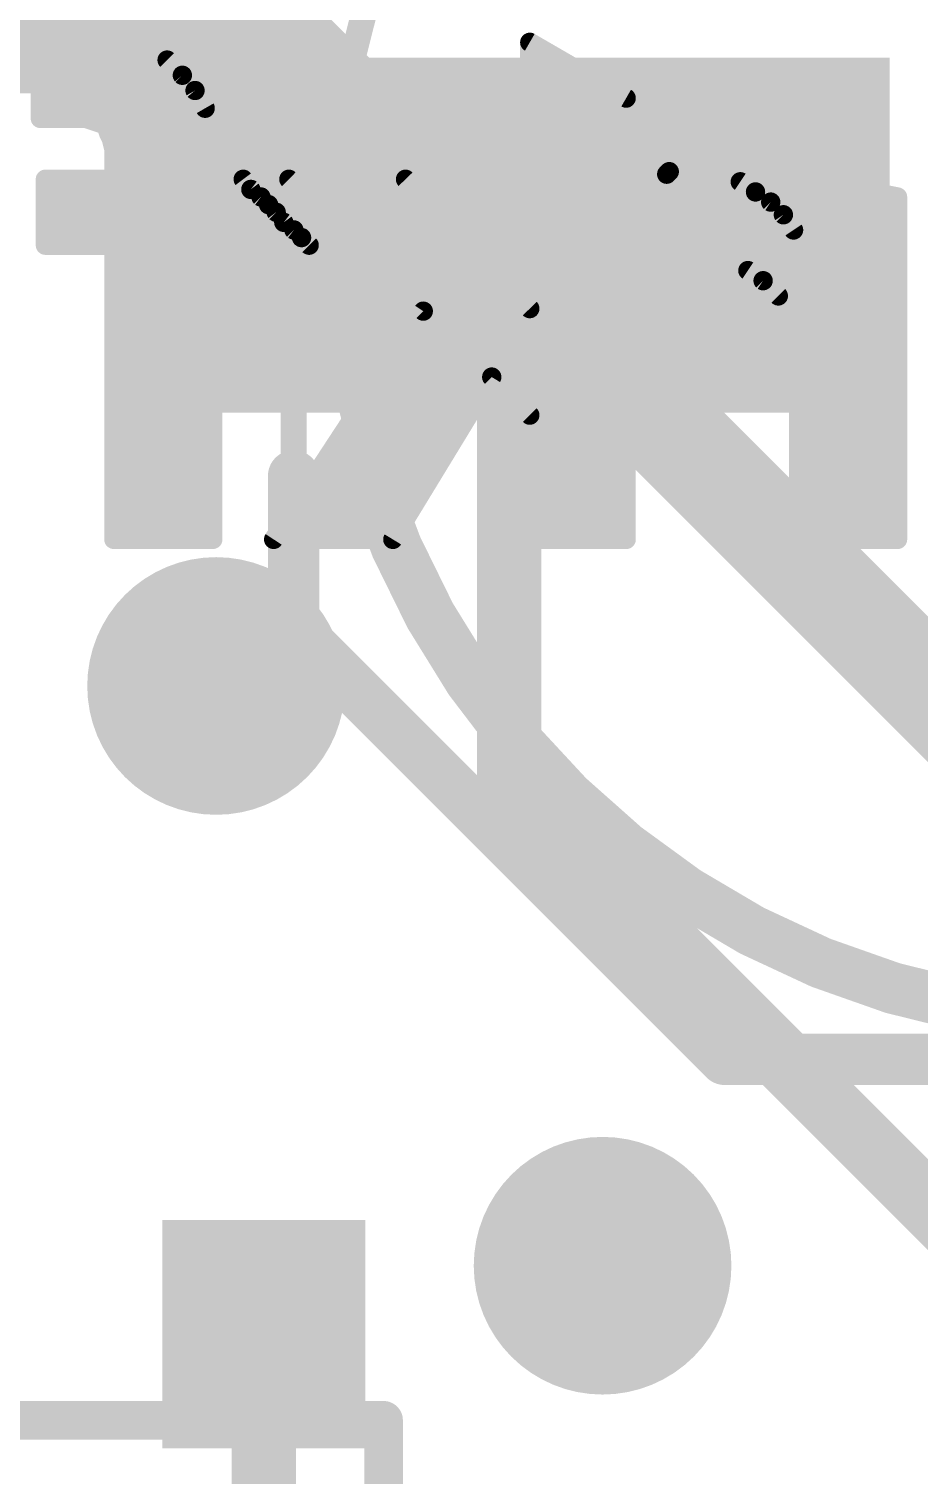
# Model space of a CAD drawing. Extents: x -9 to 103, y -21 to 20.
# Drawn here: x 30.25 to 33.76, y 11.62 to 17.32 of the extents above; entities that cross this region are included whole.
import ezdxf

# ---------------------------------------------------------------- set-up
doc = ezdxf.new("R2010")
doc.units = 0
for name, color, linetype in [('1', 12, 'CONTINUOUS'), ('16', 132, 'CONTINUOUS'), ('18', 110, 'CONTINUOUS'), ('21', 41, 'CONTINUOUS'), ('22', 40, 'CONTINUOUS'), ('51', 53, 'CONTINUOUS')]:
    doc.layers.add(name, color=color, linetype=linetype)

# ---------------------------------------------------------------- blocks, each defined once
blk = doc.blocks.new('RECT')
blk.add_solid([(-0.5, -0.5), (0.5, -0.5), (-0.5, 0.5), (0.5, 0.5)])
blk = doc.blocks.new('ROUNDV')
at = {"const_width": 0.5}
blk.add_lwpolyline([(0, -0.25, 1), (0, 0.25, 1), (0, -0.25)], format="xyb", dxfattribs=at)

msp = doc.modelspace()

# ---------------------------------------------------------------- linework, layer by layer
at = {"layer": '1', "const_width": 0.254}
for points in [[(32.144, 16.51), (32.144, 14.338)], [(34.163, 12.319), (32.144, 14.338)], [(31.176, 7.62), (31.176, 12.176)]]:
    msp.add_lwpolyline(points, dxfattribs=at)
at = {"layer": '1', "const_width": 0.127}
for points in [[(32.2075, 16.51, 1), (32.0805, 16.51)], [(32.1889, 14.3829, 1), (32.0991, 14.2931)], [(32.0805, 14.338, 1), (32.2075, 14.338)], [(31.2395, 12.176, 1), (31.1125, 12.176)]]:
    msp.add_lwpolyline(points, format="xyb", dxfattribs=at)
at = {"layer": '16', "const_width": 0.4064}
for points in [[(31.242, 17.272), (29.21, 17.272)], [(35.306, 13.208), (31.242, 17.272)]]:
    msp.add_lwpolyline(points, dxfattribs=at)
at = {"layer": '16', "const_width": 0.2032}
for points in [[(31.3138, 17.3438, 1), (31.1702, 17.2002)], [(31.242, 17.1704, 1), (31.242, 17.3736)]]:
    msp.add_lwpolyline(points, format="xyb", dxfattribs=at)
at = {"layer": '21', "const_width": 0.2032}
for points in [[(31.294, 14.96), (31.294, 15.56)], [(32.994, 13.26), (31.294, 14.96)], [(37.794, 13.26), (32.994, 13.26)]]:
    msp.add_lwpolyline(points, dxfattribs=at)
at = {"layer": '21'}
for points, const_width in [([(31.3448, 15.56, 1), (31.2432, 15.56)], 0.1016), ([(31.6424, 15.5756, 1), (31.5456, 15.5444)], 0.1016), ([(31.594, 15.56, 0.7285), (37.494, 15.56)], 0.2032), ([(31.3299, 14.9959, 1), (31.2581, 14.9241)], 0.1016), ([(31.2432, 14.96, 1), (31.3448, 14.96)], 0.1016), ([(32.994, 13.3108, 1), (32.994, 13.2092)], 0.1016), ([(32.9581, 13.2241, 1), (33.0299, 13.2959)], 0.1016)]:
    msp.add_lwpolyline(points, format="xyb", dxfattribs=dict(at, const_width=const_width))
at = {"layer": '22', "const_width": 0.0762}
for points in [[(30.395, 17.26), (30.295, 17.26)], [(30.295, 17.26), (30.295, 16.97)], [(30.425, 17.27), (30.395, 17.26)], [(30.505, 17.27), (30.425, 17.27)], [(30.615, 17.26), (30.505, 17.27)], [(30.715, 17.23), (30.615, 17.26)], [(32.605, 17.05), (32.225, 17.27)], [(32.225, 17.27), (32.225, 16.22)], [(30.295, 17.2212), (30.7385, 17.2212)], [(30.795, 17.2), (30.715, 17.23)], [(30.855, 17.14), (30.795, 17.2)], [(32.225, 17.2212), (32.3093, 17.2212)], [(30.295, 17.145), (30.85, 17.145)], [(30.905, 17.08), (30.855, 17.14)], [(32.225, 17.145), (32.4409, 17.145)], [(30.945, 17.01), (30.905, 17.08)], [(30.295, 17.0688), (30.9114, 17.0688)], [(32.225, 17.0688), (32.5725, 17.0688)], [(32.605, 15.31), (32.605, 17.05)], [(30.295, 16.9926), (30.9494, 16.9926)], [(30.295, 16.97), (30.475, 16.97)], [(30.475, 16.97), (30.505, 16.96)], [(30.505, 16.96), (30.535, 16.95)], [(30.965, 16.93), (30.945, 17.01)], [(32.225, 16.9926), (32.605, 16.9926)], [(30.535, 16.95), (30.555, 16.94)], [(30.555, 16.94), (30.565, 16.91)], [(30.5629, 16.9164), (30.9665, 16.9164)], [(30.565, 16.91), (30.575, 16.89)], [(30.975, 16.84), (30.965, 16.93)], [(32.225, 16.9164), (32.605, 16.9164)], [(30.575, 16.89), (30.585, 16.85)], [(30.585, 16.85), (30.585, 16.73)], [(30.585, 16.8402), (30.975, 16.8402)], [(30.975, 16.73), (30.975, 16.84)], [(32.225, 16.8402), (32.605, 16.8402)], [(30.585, 16.73), (30.315, 16.73)], [(30.315, 16.73), (30.315, 16.47)], [(30.585, 16.764), (30.975, 16.764)], [(31.095, 16.73), (30.975, 16.73)], [(31.125, 16.69), (31.095, 16.73)], [(31.735, 16.73), (31.275, 16.73)], [(31.275, 16.73), (31.805, 16.21)], [(32.225, 16.22), (31.735, 16.73)], [(32.225, 16.764), (32.605, 16.764)], [(32.775, 16.76), (32.765, 16.75)], [(32.765, 16.75), (32.765, 16.39)], [(32.915, 16.76), (32.775, 16.76)], [(32.985, 16.74), (32.915, 16.76)], [(33.055, 16.72), (32.985, 16.74)], [(33.345, 16.72), (33.305, 16.73)], [(33.305, 16.73), (33.305, 16.46)], [(30.315, 16.6878), (31.1279, 16.6878)], [(31.165, 16.66), (31.125, 16.69)], [(31.318, 16.6878), (31.7755, 16.6878)], [(32.225, 16.6878), (32.605, 16.6878)], [(32.765, 16.6878), (33.1033, 16.6878)], [(33.115, 16.68), (33.055, 16.72)], [(33.175, 16.64), (33.115, 16.68)], [(33.305, 16.6878), (33.5438, 16.6878)], [(33.395, 16.71), (33.345, 16.72)], [(33.435, 16.7), (33.395, 16.71)], [(33.485, 16.69), (33.435, 16.7)], [(33.535, 16.69), (33.485, 16.69)], [(33.575, 16.68), (33.535, 16.69)], [(33.625, 16.67), (33.575, 16.68)], [(33.675, 16.66), (33.625, 16.67)], [(31.195, 16.63), (31.165, 16.66)], [(31.225, 16.6), (31.195, 16.63)], [(33.225, 16.59), (33.175, 16.64)], [(33.675, 16.49), (33.675, 16.66)], [(30.315, 16.6116), (31.2134, 16.6116)], [(31.255, 16.56), (31.225, 16.6)], [(31.295, 16.53), (31.255, 16.56)], [(31.3957, 16.6116), (31.8488, 16.6116)], [(32.225, 16.6116), (32.605, 16.6116)], [(32.765, 16.6116), (33.2034, 16.6116)], [(33.265, 16.53), (33.225, 16.59)], [(33.305, 16.6116), (33.675, 16.6116)], [(30.315, 16.5354), (31.2878, 16.5354)], [(31.325, 16.5), (31.295, 16.53)], [(31.355, 16.47), (31.325, 16.5)], [(31.4733, 16.5354), (31.922, 16.5354)], [(32.225, 16.5354), (32.605, 16.5354)], [(32.765, 16.5354), (33.2614, 16.5354)], [(33.295, 16.46), (33.265, 16.53)], [(33.305, 16.5354), (33.675, 16.5354)], [(30.315, 16.47), (30.585, 16.47)], [(30.585, 16.47), (30.585, 15.31)], [(30.585, 16.4592), (30.975, 16.4592)], [(30.975, 16.47), (31.355, 16.47)], [(30.975, 16.32), (30.975, 16.47)], [(31.551, 16.4592), (31.9952, 16.4592)], [(32.225, 16.4592), (32.605, 16.4592)], [(32.765, 16.4592), (33.675, 16.4592)], [(33.305, 16.46), (33.295, 16.46)], [(33.675, 15.31), (33.675, 16.49)], [(32.765, 16.39), (32.775, 16.39)], [(32.775, 16.39), (32.795, 16.4)], [(32.795, 16.4), (32.905, 16.4)], [(32.905, 16.4), (33.005, 16.39)], [(33.005, 16.39), (33.085, 16.37)], [(30.585, 16.383), (30.975, 16.383)], [(31.6287, 16.383), (32.0684, 16.383)], [(32.225, 16.383), (32.605, 16.383)], [(33.033, 16.383), (33.675, 16.383)], [(33.085, 16.37), (33.145, 16.33)], [(33.145, 16.33), (33.205, 16.27)], [(30.585, 16.3068), (30.975, 16.3068)], [(30.975, 15.31), (30.975, 16.32)], [(31.7063, 16.3068), (32.1416, 16.3068)], [(32.225, 16.3068), (32.605, 16.3068)], [(33.1682, 16.3068), (33.675, 16.3068)], [(30.585, 16.2306), (30.975, 16.2306)], [(31.784, 16.2306), (32.2148, 16.2306)], [(32.225, 16.2306), (32.605, 16.2306)], [(33.205, 16.27), (33.235, 16.2)], [(33.2219, 16.2306), (33.675, 16.2306)], [(31.805, 16.21), (31.215, 15.31)], [(33.235, 16.2), (33.265, 16.13)], [(30.585, 16.1544), (30.975, 16.1544)], [(31.7686, 16.1544), (32.605, 16.1544)], [(33.2545, 16.1544), (33.675, 16.1544)], [(33.265, 16.13), (33.285, 16.04)], [(30.585, 16.0782), (30.975, 16.0782)], [(31.7186, 16.0782), (32.605, 16.0782)], [(33.2765, 16.0782), (33.675, 16.0782)], [(30.585, 16.002), (30.975, 16.002)], [(31.6686, 16.002), (32.605, 16.002)], [(33.285, 16.04), (33.285, 15.31)], [(33.285, 16.002), (33.675, 16.002)], [(31.685, 15.31), (32.075, 15.95)], [(32.075, 15.95), (32.225, 15.8)], [(30.585, 15.9258), (30.975, 15.9258)], [(31.6187, 15.9258), (32.0603, 15.9258)], [(32.0992, 15.9258), (32.605, 15.9258)], [(33.285, 15.9258), (33.675, 15.9258)], [(30.585, 15.8496), (30.975, 15.8496)], [(31.5687, 15.8496), (32.0138, 15.8496)], [(32.1754, 15.8496), (32.605, 15.8496)], [(33.285, 15.8496), (33.675, 15.8496)], [(30.585, 15.7734), (30.975, 15.7734)], [(31.5188, 15.7734), (31.9674, 15.7734)], [(32.225, 15.8), (32.225, 15.31)], [(32.225, 15.7734), (32.605, 15.7734)], [(33.285, 15.7734), (33.675, 15.7734)], [(30.585, 15.6972), (30.975, 15.6972)], [(31.4688, 15.6972), (31.921, 15.6972)], [(32.225, 15.6972), (32.605, 15.6972)], [(33.285, 15.6972), (33.675, 15.6972)], [(30.585, 15.621), (30.975, 15.621)], [(31.4189, 15.621), (31.8745, 15.621)], [(32.225, 15.621), (32.605, 15.621)], [(33.285, 15.621), (33.675, 15.621)], [(30.585, 15.5448), (30.975, 15.5448)], [(31.3689, 15.5448), (31.8281, 15.5448)], [(32.225, 15.5448), (32.605, 15.5448)], [(33.285, 15.5448), (33.675, 15.5448)], [(30.585, 15.4686), (30.975, 15.4686)], [(31.319, 15.4686), (31.7816, 15.4686)], [(32.225, 15.4686), (32.605, 15.4686)], [(33.285, 15.4686), (33.675, 15.4686)], [(30.585, 15.3924), (30.975, 15.3924)], [(31.269, 15.3924), (31.7352, 15.3924)], [(32.225, 15.3924), (32.605, 15.3924)], [(33.285, 15.3924), (33.675, 15.3924)], [(30.585, 15.3162), (30.975, 15.3162)], [(30.585, 15.31), (30.975, 15.31)], [(31.215, 15.31), (31.685, 15.31)], [(31.2191, 15.3162), (31.6888, 15.3162)], [(32.225, 15.3162), (32.605, 15.3162)], [(32.225, 15.31), (32.605, 15.31)], [(33.285, 15.3162), (33.675, 15.3162)], [(33.285, 15.31), (33.675, 15.31)]]:
    msp.add_lwpolyline(points, dxfattribs=at)
at = {"layer": '22', "const_width": 0.0381}
for points in [[(30.295, 17.2791, 1), (30.295, 17.241)], [(30.3141, 17.26, 1), (30.276, 17.26)], [(30.389, 17.2781, 1), (30.401, 17.2419)], [(30.395, 17.241, 1), (30.395, 17.2791)], [(30.425, 17.289, 1), (30.425, 17.2509)], [(30.431, 17.2519, 1), (30.419, 17.2881)], [(30.5067, 17.289, 1), (30.5033, 17.251)], [(30.505, 17.2509, 1), (30.505, 17.289)], [(30.6205, 17.2782, 1), (30.6095, 17.2418)], [(30.6133, 17.241, 1), (30.6167, 17.279)], [(32.2345, 17.2865, 1), (32.2155, 17.2535)], [(32.2441, 17.27, 1), (32.206, 17.27)], [(30.295, 17.2402, 1), (30.295, 17.2021)], [(30.7217, 17.2478, 1), (30.7083, 17.2122)], [(30.7095, 17.2118, 1), (30.7205, 17.2482)], [(30.7385, 17.2021, 1), (30.7385, 17.2402)], [(30.8085, 17.2135, 1), (30.7815, 17.1865)], [(30.7883, 17.1822, 1), (30.8017, 17.2178)], [(32.225, 17.2402, 1), (32.225, 17.2021)], [(32.3093, 17.2021, 1), (32.3093, 17.2402)], [(30.295, 17.164, 1), (30.295, 17.1259)], [(30.8696, 17.1522, 1), (30.8404, 17.1278)], [(30.8415, 17.1265, 1), (30.8685, 17.1535)], [(30.85, 17.1259, 1), (30.85, 17.164)], [(32.225, 17.164, 1), (32.225, 17.1259)], [(32.4409, 17.1259, 1), (32.4409, 17.164)], [(30.9215, 17.0895, 1), (30.8885, 17.0705)], [(30.8904, 17.0678, 1), (30.9196, 17.0922)], [(30.295, 17.0878, 1), (30.295, 17.0497)], [(30.9114, 17.0497, 1), (30.9114, 17.0878)], [(32.225, 17.0878, 1), (32.225, 17.0497)], [(32.5725, 17.0497, 1), (32.5725, 17.0878)], [(32.6241, 17.05, 1), (32.586, 17.05)], [(32.5955, 17.0335, 1), (32.6145, 17.0665)], [(30.295, 17.0116, 1), (30.295, 16.9735)], [(30.295, 16.9891, 1), (30.295, 16.951)], [(30.481, 16.9881, 1), (30.469, 16.9519)], [(30.475, 16.951, 1), (30.475, 16.9891)], [(30.511, 16.9781, 1), (30.499, 16.9419)], [(30.499, 16.9419, 1), (30.511, 16.9781)], [(30.9635, 17.0146, 1), (30.9265, 17.0054)], [(30.9285, 17.0005, 1), (30.9615, 17.0195)], [(30.9494, 16.9735, 1), (30.9494, 17.0116)], [(32.225, 17.0116, 1), (32.225, 16.9735)], [(32.605, 16.9735, 1), (32.605, 17.0116)], [(30.276, 16.97, 1), (30.3141, 16.97)], [(30.5435, 16.967, 1), (30.5265, 16.933)], [(30.529, 16.9319, 1), (30.541, 16.9681)], [(30.5731, 16.946, 1), (30.5369, 16.934)], [(30.5629, 16.9354, 1), (30.5629, 16.8973)], [(30.582, 16.9185, 1), (30.548, 16.9015)], [(30.5465, 16.923, 1), (30.5635, 16.957)], [(30.9839, 16.9321, 1), (30.9461, 16.9279)], [(30.9465, 16.9254, 1), (30.9835, 16.9346)], [(30.9665, 16.8973, 1), (30.9665, 16.9354)], [(32.225, 16.9354, 1), (32.225, 16.8973)], [(32.605, 16.8973, 1), (32.605, 16.9354)], [(30.5469, 16.904, 1), (30.5831, 16.916)], [(30.5935, 16.8946, 1), (30.5565, 16.8854)], [(30.558, 16.8815, 1), (30.592, 16.8985)], [(30.6041, 16.85, 1), (30.566, 16.85)], [(30.585, 16.8592, 1), (30.585, 16.8211)], [(30.5665, 16.8454, 1), (30.6035, 16.8546)], [(30.9941, 16.84, 1), (30.956, 16.84)], [(30.9561, 16.8379, 1), (30.9939, 16.8421)], [(30.975, 16.8211, 1), (30.975, 16.8592)], [(32.225, 16.8592, 1), (32.225, 16.8211)], [(32.605, 16.8211, 1), (32.605, 16.8592)], [(30.315, 16.7491, 1), (30.315, 16.711)], [(30.3341, 16.73, 1), (30.296, 16.73)], [(30.585, 16.783, 1), (30.585, 16.7449)], [(30.585, 16.711, 1), (30.585, 16.7491)], [(30.975, 16.7491, 1), (30.975, 16.711)], [(30.975, 16.7449, 1), (30.975, 16.783)], [(31.1102, 16.7414, 1), (31.0798, 16.7186)], [(31.095, 16.711, 1), (31.095, 16.7491)], [(31.275, 16.7491, 1), (31.275, 16.711)], [(31.2883, 16.7436, 1), (31.2617, 16.7164)], [(31.7487, 16.7432, 1), (31.7213, 16.7168)], [(31.735, 16.711, 1), (31.735, 16.7491)], [(32.225, 16.783, 1), (32.225, 16.7449)], [(32.605, 16.7449, 1), (32.605, 16.783)], [(32.7515, 16.7635, 1), (32.7785, 16.7365)], [(32.7841, 16.75, 1), (32.746, 16.75)], [(32.775, 16.7791, 1), (32.775, 16.741)], [(32.7885, 16.7465, 1), (32.7615, 16.7735)], [(32.9202, 16.7783, 1), (32.9098, 16.7417)], [(32.915, 16.741, 1), (32.915, 16.7791)], [(32.9902, 16.7583, 1), (32.9798, 16.7217)], [(32.9798, 16.7217, 1), (32.9902, 16.7583)], [(33.324, 16.73, 1), (33.2859, 16.73)], [(33.3096, 16.7485, 1), (33.3004, 16.7115)], [(30.315, 16.7068, 1), (30.315, 16.6687)], [(30.566, 16.73, 1), (30.6041, 16.73)], [(30.956, 16.73, 1), (30.9941, 16.73)], [(31.1364, 16.7052, 1), (31.1136, 16.6748)], [(31.1098, 16.6786, 1), (31.1402, 16.7014)], [(31.1279, 16.6687, 1), (31.1279, 16.7068)], [(31.318, 16.7068, 1), (31.318, 16.6687)], [(31.7755, 16.6687, 1), (31.7755, 16.7068)], [(32.225, 16.7068, 1), (32.225, 16.6687)], [(32.605, 16.6687, 1), (32.605, 16.7068)], [(32.765, 16.7068, 1), (32.765, 16.6687)], [(33.0656, 16.7359, 1), (33.0444, 16.7041)], [(33.0498, 16.7017, 1), (33.0602, 16.7383)], [(33.1256, 16.6959, 1), (33.1044, 16.6641)], [(33.1033, 16.6687, 1), (33.1033, 16.7068)], [(33.1044, 16.6641, 1), (33.1256, 16.6959)], [(33.305, 16.7068, 1), (33.305, 16.6687)], [(33.3487, 16.7387, 1), (33.3413, 16.7013)], [(33.3404, 16.7015, 1), (33.3496, 16.7385)], [(33.3996, 16.7285, 1), (33.3904, 16.6915)], [(33.3913, 16.6913, 1), (33.3987, 16.7287)], [(33.4387, 16.7187, 1), (33.4313, 16.6813)], [(33.4304, 16.6815, 1), (33.4396, 16.7185)], [(33.485, 16.7091, 1), (33.485, 16.671)], [(33.4813, 16.6713, 1), (33.4887, 16.7087)], [(33.5396, 16.7085, 1), (33.5304, 16.6715)], [(33.535, 16.671, 1), (33.535, 16.7091)], [(33.5438, 16.6687, 1), (33.5438, 16.7068)], [(33.5787, 16.6987, 1), (33.5713, 16.6613)], [(33.5704, 16.6615, 1), (33.5796, 16.6985)], [(33.6287, 16.6887, 1), (33.6213, 16.6513)], [(33.6213, 16.6513, 1), (33.6287, 16.6887)], [(31.1785, 16.6735, 1), (31.1515, 16.6465)], [(31.1536, 16.6448, 1), (31.1764, 16.6752)], [(31.2085, 16.6435, 1), (31.1815, 16.6165)], [(31.1815, 16.6165, 1), (31.2085, 16.6435)], [(33.1885, 16.6535, 1), (33.1615, 16.6265)], [(33.1644, 16.6241, 1), (33.1856, 16.6559)], [(33.6941, 16.66, 1), (33.656, 16.66)], [(33.6713, 16.6413, 1), (33.6787, 16.6787)], [(30.315, 16.6306, 1), (30.315, 16.5925)], [(31.2402, 16.6114, 1), (31.2098, 16.5886)], [(31.2115, 16.5865, 1), (31.2385, 16.6135)], [(31.2134, 16.5925, 1), (31.2134, 16.6306)], [(31.2664, 16.5752, 1), (31.2436, 16.5448)], [(31.3957, 16.6306, 1), (31.3957, 16.5925)], [(31.8488, 16.5925, 1), (31.8488, 16.6306)], [(32.225, 16.6306, 1), (32.225, 16.5925)], [(32.605, 16.5925, 1), (32.605, 16.6306)], [(32.765, 16.6306, 1), (32.765, 16.5925)], [(33.2034, 16.5925, 1), (33.2034, 16.6306)], [(33.2409, 16.6006, 1), (33.2091, 16.5794)], [(33.2115, 16.5765, 1), (33.2385, 16.6035)], [(33.305, 16.6306, 1), (33.305, 16.5925)], [(33.675, 16.5925, 1), (33.675, 16.6306)], [(30.315, 16.5544, 1), (30.315, 16.5163)], [(31.2398, 16.5486, 1), (31.2702, 16.5714)], [(31.3085, 16.5435, 1), (31.2815, 16.5165)], [(31.2836, 16.5148, 1), (31.3064, 16.5452)], [(31.2878, 16.5163, 1), (31.2878, 16.5544)], [(31.3385, 16.5135, 1), (31.3115, 16.4865)], [(31.4733, 16.5544, 1), (31.4733, 16.5163)], [(31.922, 16.5163, 1), (31.922, 16.5544)], [(32.225, 16.5544, 1), (32.225, 16.5163)], [(32.605, 16.5163, 1), (32.605, 16.5544)], [(32.765, 16.5544, 1), (32.765, 16.5163)], [(33.2825, 16.5375, 1), (33.2475, 16.5225)], [(33.2491, 16.5194, 1), (33.2809, 16.5406)], [(33.2614, 16.5163, 1), (33.2614, 16.5544)], [(33.305, 16.5544, 1), (33.305, 16.5163)], [(33.675, 16.5163, 1), (33.675, 16.5544)], [(30.315, 16.4891, 1), (30.315, 16.451)], [(30.296, 16.47, 1), (30.3341, 16.47)], [(30.6041, 16.47, 1), (30.566, 16.47)], [(30.585, 16.4782, 1), (30.585, 16.4401)], [(30.585, 16.451, 1), (30.585, 16.4891)], [(30.975, 16.4891, 1), (30.975, 16.451)], [(30.9941, 16.47, 1), (30.956, 16.47)], [(30.975, 16.4401, 1), (30.975, 16.4782)], [(31.3115, 16.4865, 1), (31.3385, 16.5135)], [(31.3415, 16.4565, 1), (31.3685, 16.4835)], [(31.355, 16.451, 1), (31.355, 16.4891)], [(31.551, 16.4782, 1), (31.551, 16.4401)], [(31.9952, 16.4401, 1), (31.9952, 16.4782)], [(32.225, 16.4782, 1), (32.225, 16.4401)], [(32.605, 16.4401, 1), (32.605, 16.4782)], [(32.765, 16.4782, 1), (32.765, 16.4401)], [(33.295, 16.4791, 1), (33.295, 16.441)], [(33.2775, 16.4525, 1), (33.3125, 16.4675)], [(33.305, 16.441, 1), (33.305, 16.4791)], [(33.6941, 16.49, 1), (33.656, 16.49)], [(33.656, 16.49, 1), (33.6941, 16.49)], [(33.675, 16.4401, 1), (33.675, 16.4782)], [(32.765, 16.4091, 1), (32.765, 16.371)], [(32.7665, 16.407, 1), (32.7835, 16.373)], [(32.775, 16.371, 1), (32.775, 16.4091)], [(32.795, 16.4191, 1), (32.795, 16.381)], [(32.8035, 16.383, 1), (32.7865, 16.417)], [(32.9069, 16.419, 1), (32.9031, 16.381)], [(32.905, 16.381, 1), (32.905, 16.4191)], [(33.0096, 16.4085, 1), (33.0004, 16.3715)], [(33.0031, 16.371, 1), (33.0069, 16.409)], [(33.2859, 16.46, 1), (33.324, 16.46)], [(30.585, 16.402, 1), (30.585, 16.3639)], [(30.975, 16.3639, 1), (30.975, 16.402)], [(31.6287, 16.402, 1), (31.6287, 16.3639)], [(32.0684, 16.3639, 1), (32.0684, 16.402)], [(32.225, 16.402, 1), (32.225, 16.3639)], [(32.605, 16.3639, 1), (32.605, 16.402)], [(32.746, 16.39, 1), (32.7841, 16.39)], [(33.033, 16.402, 1), (33.033, 16.3639)], [(33.0956, 16.3859, 1), (33.0744, 16.3541)], [(33.0804, 16.3515, 1), (33.0896, 16.3885)], [(33.1585, 16.3435, 1), (33.1315, 16.3165)], [(33.675, 16.3639, 1), (33.675, 16.402)], [(30.585, 16.3258, 1), (30.585, 16.2877)], [(30.9941, 16.32, 1), (30.956, 16.32)], [(30.956, 16.32, 1), (30.9941, 16.32)], [(30.975, 16.2877, 1), (30.975, 16.3258)], [(31.7063, 16.3258, 1), (31.7063, 16.2877)], [(32.1416, 16.2877, 1), (32.1416, 16.3258)], [(32.225, 16.3258, 1), (32.225, 16.2877)], [(32.605, 16.2877, 1), (32.605, 16.3258)], [(33.1344, 16.3141, 1), (33.1556, 16.3459)], [(33.1682, 16.3258, 1), (33.1682, 16.2877)], [(33.675, 16.2877, 1), (33.675, 16.3258)], [(30.585, 16.2496, 1), (30.585, 16.2115)], [(30.975, 16.2115, 1), (30.975, 16.2496)], [(31.784, 16.2496, 1), (31.784, 16.2115)], [(32.225, 16.2496, 1), (32.225, 16.2115)], [(32.2113, 16.2068, 1), (32.2387, 16.2332)], [(32.2148, 16.2115, 1), (32.2148, 16.2496)], [(32.605, 16.2115, 1), (32.605, 16.2496)], [(33.2225, 16.2775, 1), (33.1875, 16.2625)], [(33.1915, 16.2565, 1), (33.2185, 16.2835)], [(33.2219, 16.2496, 1), (33.2219, 16.2115)], [(33.675, 16.2115, 1), (33.675, 16.2496)], [(31.8209, 16.1996, 1), (31.7891, 16.2204)], [(31.7917, 16.1964, 1), (31.8183, 16.2236)], [(32.206, 16.22, 1), (32.2441, 16.22)], [(33.2525, 16.2075, 1), (33.2175, 16.1925)], [(33.2175, 16.1925, 1), (33.2525, 16.2075)], [(30.585, 16.1735, 1), (30.585, 16.1354)], [(30.975, 16.1354, 1), (30.975, 16.1735)], [(31.7686, 16.1735, 1), (31.7686, 16.1354)], [(32.605, 16.1354, 1), (32.605, 16.1735)], [(33.2545, 16.1735, 1), (33.2545, 16.1354)], [(33.2836, 16.1341, 1), (33.2464, 16.1259)], [(33.2475, 16.1225, 1), (33.2825, 16.1375)], [(33.675, 16.1354, 1), (33.675, 16.1735)], [(30.585, 16.0973, 1), (30.585, 16.0592)], [(30.975, 16.0592, 1), (30.975, 16.0973)], [(31.7186, 16.0973, 1), (31.7186, 16.0592)], [(32.605, 16.0592, 1), (32.605, 16.0973)], [(33.2765, 16.0973, 1), (33.2765, 16.0592)], [(33.675, 16.0592, 1), (33.675, 16.0973)], [(30.585, 16.0211, 1), (30.585, 15.983)], [(30.975, 15.983, 1), (30.975, 16.0211)], [(31.6686, 16.0211, 1), (31.6686, 15.983)], [(32.605, 15.983, 1), (32.605, 16.0211)], [(33.3041, 16.04, 1), (33.266, 16.04)], [(33.285, 16.0211, 1), (33.285, 15.983)], [(33.2664, 16.0359, 1), (33.3036, 16.0441)], [(33.675, 15.983, 1), (33.675, 16.0211)], [(32.0885, 15.9635, 1), (32.0615, 15.9365)], [(32.0913, 15.9401, 1), (32.0587, 15.9599)], [(30.585, 15.9449, 1), (30.585, 15.9068)], [(30.975, 15.9068, 1), (30.975, 15.9449)], [(31.6187, 15.9449, 1), (31.6187, 15.9068)], [(32.0603, 15.9068, 1), (32.0603, 15.9449)], [(32.0992, 15.9449, 1), (32.0992, 15.9068)], [(32.605, 15.9068, 1), (32.605, 15.9449)], [(33.285, 15.9449, 1), (33.285, 15.9068)], [(33.675, 15.9068, 1), (33.675, 15.9449)], [(30.585, 15.8687, 1), (30.585, 15.8306)], [(30.975, 15.8306, 1), (30.975, 15.8687)], [(31.5687, 15.8687, 1), (31.5687, 15.8306)], [(32.0138, 15.8306, 1), (32.0138, 15.8687)], [(32.1754, 15.8687, 1), (32.1754, 15.8306)], [(32.605, 15.8306, 1), (32.605, 15.8687)], [(33.285, 15.8687, 1), (33.285, 15.8306)], [(33.675, 15.8306, 1), (33.675, 15.8687)], [(30.585, 15.7925, 1), (30.585, 15.7544)], [(30.975, 15.7544, 1), (30.975, 15.7925)], [(31.5188, 15.7925, 1), (31.5188, 15.7544)], [(31.9674, 15.7544, 1), (31.9674, 15.7925)], [(32.225, 15.7925, 1), (32.225, 15.7544)], [(32.2441, 15.8, 1), (32.206, 15.8)], [(32.2115, 15.7865, 1), (32.2385, 15.8135)], [(32.605, 15.7544, 1), (32.605, 15.7925)], [(33.285, 15.7925, 1), (33.285, 15.7544)], [(33.675, 15.7544, 1), (33.675, 15.7925)], [(30.585, 15.7163, 1), (30.585, 15.6782)], [(30.975, 15.6782, 1), (30.975, 15.7163)], [(31.4688, 15.7163, 1), (31.4688, 15.6782)], [(31.921, 15.6782, 1), (31.921, 15.7163)], [(32.225, 15.7163, 1), (32.225, 15.6782)], [(32.605, 15.6782, 1), (32.605, 15.7163)], [(33.285, 15.7163, 1), (33.285, 15.6782)], [(33.675, 15.6782, 1), (33.675, 15.7163)], [(30.585, 15.6401, 1), (30.585, 15.602)], [(30.975, 15.602, 1), (30.975, 15.6401)], [(31.4189, 15.6401, 1), (31.4189, 15.602)], [(31.8745, 15.602, 1), (31.8745, 15.6401)], [(32.225, 15.6401, 1), (32.225, 15.602)], [(32.605, 15.602, 1), (32.605, 15.6401)], [(33.285, 15.6401, 1), (33.285, 15.602)], [(33.675, 15.602, 1), (33.675, 15.6401)], [(30.585, 15.5639, 1), (30.585, 15.5258)], [(30.975, 15.5258, 1), (30.975, 15.5639)], [(31.3689, 15.5639, 1), (31.3689, 15.5258)], [(31.8281, 15.5258, 1), (31.8281, 15.5639)], [(32.225, 15.5639, 1), (32.225, 15.5258)], [(32.605, 15.5258, 1), (32.605, 15.5639)], [(33.285, 15.5639, 1), (33.285, 15.5258)], [(33.675, 15.5258, 1), (33.675, 15.5639)], [(30.585, 15.4877, 1), (30.585, 15.4496)], [(30.975, 15.4496, 1), (30.975, 15.4877)], [(31.319, 15.4877, 1), (31.319, 15.4496)], [(31.7816, 15.4496, 1), (31.7816, 15.4877)], [(32.225, 15.4877, 1), (32.225, 15.4496)], [(32.605, 15.4496, 1), (32.605, 15.4877)], [(33.285, 15.4877, 1), (33.285, 15.4496)], [(33.675, 15.4496, 1), (33.675, 15.4877)], [(30.585, 15.4115, 1), (30.585, 15.3734)], [(30.975, 15.3734, 1), (30.975, 15.4115)], [(31.269, 15.4115, 1), (31.269, 15.3734)], [(31.7352, 15.3734, 1), (31.7352, 15.4115)], [(32.225, 15.4115, 1), (32.225, 15.3734)], [(32.605, 15.3734, 1), (32.605, 15.4115)], [(33.285, 15.4115, 1), (33.285, 15.3734)], [(33.675, 15.3734, 1), (33.675, 15.4115)], [(30.585, 15.3353, 1), (30.585, 15.2972)], [(30.585, 15.3291, 1), (30.585, 15.291)], [(30.975, 15.2972, 1), (30.975, 15.3353)], [(30.975, 15.291, 1), (30.975, 15.3291)], [(31.215, 15.3291, 1), (31.215, 15.291)], [(31.1991, 15.3204, 1), (31.2309, 15.2996)], [(31.2191, 15.3353, 1), (31.2191, 15.2972)], [(31.685, 15.291, 1), (31.685, 15.3291)], [(31.6888, 15.2972, 1), (31.6888, 15.3353)], [(32.225, 15.3353, 1), (32.225, 15.2972)], [(32.225, 15.3291, 1), (32.225, 15.291)], [(32.605, 15.2972, 1), (32.605, 15.3353)], [(32.605, 15.291, 1), (32.605, 15.3291)], [(33.285, 15.3353, 1), (33.285, 15.2972)], [(33.285, 15.3291, 1), (33.285, 15.291)], [(33.675, 15.2972, 1), (33.675, 15.3353)], [(33.675, 15.291, 1), (33.675, 15.3291)], [(30.566, 15.31, 1), (30.6041, 15.31)], [(30.956, 15.31, 1), (30.9941, 15.31)], [(31.6687, 15.3199, 1), (31.7013, 15.3001)], [(32.206, 15.31, 1), (32.2441, 15.31)], [(32.586, 15.31, 1), (32.6241, 15.31)], [(33.266, 15.31, 1), (33.3041, 15.31)], [(33.656, 15.31, 1), (33.6941, 15.31)]]:
    msp.add_lwpolyline(points, format="xyb", dxfattribs=at)
at = {"layer": '51'}
for points, const_width in [([(34.544, 13.41, 1), (34.544, 19.61, 1), (34.544, 13.41)], 0.1016), ([(31.312, 14.978, 1), (31.276, 14.942)], 0.0508), ([(31.2686, 14.96, 1), (31.3194, 14.96)], 0.0508), ([(32.994, 13.2854, 1), (32.994, 13.2346)], 0.0508), ([(32.976, 13.242, 1), (33.012, 13.278)], 0.0508), ([(31.6865, 11.8364, 1), (31.6103, 11.8364)], 0.0762), ([(31.6484, 11.7983, 1), (31.6484, 11.8745)], 0.0762)]:
    msp.add_lwpolyline(points, format="xyb", dxfattribs=dict(at, const_width=const_width))
for points, const_width in [([(31.294, 14.96), (31.294, 18.06)], 0.1016), ([(32.994, 13.26), (31.294, 14.96)], 0.1016), ([(37.794, 13.26), (32.994, 13.26)], 0.1016), ([(28.8036, 11.8364), (31.6484, 11.8364)], 0.1524), ([(31.6484, 11.8364), (31.6484, 10.5156)], 0.1524)]:
    msp.add_lwpolyline(points, dxfattribs=dict(at, const_width=const_width))

# ---------------------------------------------------------------- block references
at = {"layer": '1', "rotation": 180}
for p, xscale, yscale in [((32.144, 16.51), 3, 1.4), ((31.176, 12.176), 0.8, 0.9)]:
    msp.add_blockref('RECT', p, dxfattribs=dict(at, xscale=xscale, yscale=yscale))
at = {"layer": '18', "xscale": 1.016, "yscale": 1.016}
for p in [(30.988, 14.732), (30.988, 14.732), (32.512, 12.446), (32.512, 12.446)]:
    msp.add_blockref('ROUNDV', p, dxfattribs=at)
at = {"layer": '51', "xscale": 0.6, "yscale": 0.7, "rotation": 180}
msp.add_blockref('RECT', (31.194, 16.51), dxfattribs=at)

doc.saveas('drawing.dxf')
